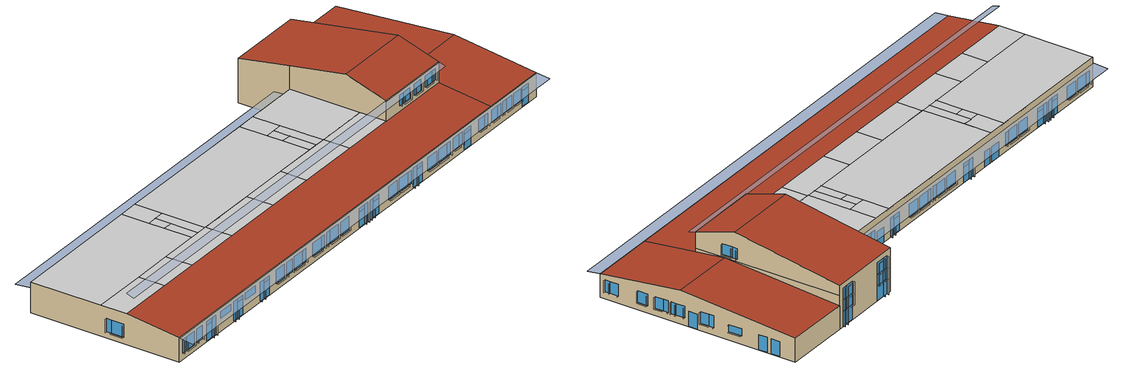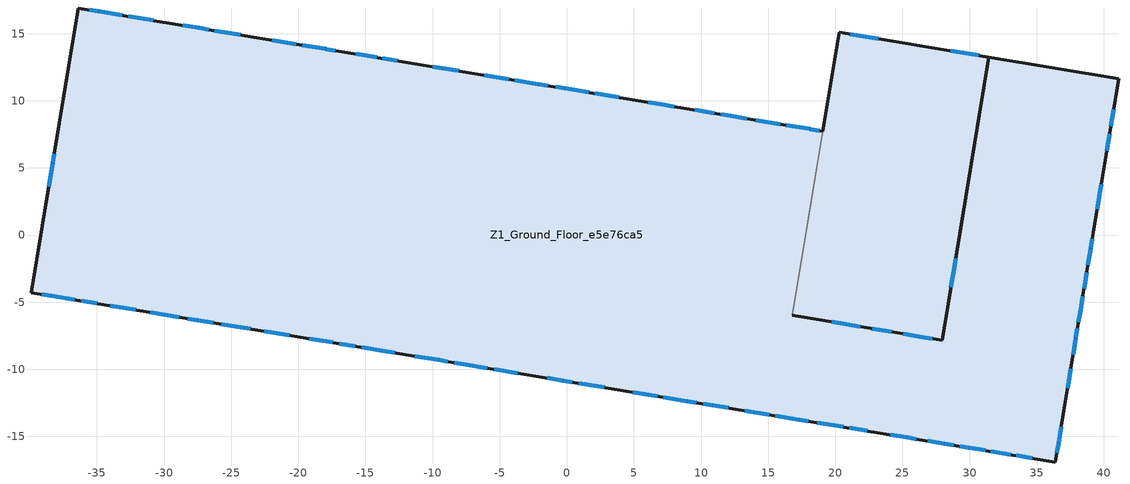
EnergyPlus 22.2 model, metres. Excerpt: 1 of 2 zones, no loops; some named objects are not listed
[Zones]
Z1_Ground_Floor_e5e76ca5
 floor ground (Floor 0.179 U): 41.11,11.65 39.9,4.29 29.48,6.02 30.69,13.37 z0; 30.69,13.37 29.48,6.02 19.06,7.74 20.27,15.09 z0; 39.9,4.29 36.39,-16.91 -39.9,-4.29 -36.39,16.91 z0
 wall outside (Wall Roof 0.105 U): 41.11,11.65 31.44,13.24 z0:3.36; 31.44,13.24 20.27,15.09 z0:6.2; 19.06,7.74 -36.39,16.91 z0:4.25; 16.79,-5.99 27.96,-7.84 z4.25:7.08; -39.9,-4.29 36.39,-16.91 z0:3.34; 36.39,-16.91,3.34 36.39,-16.91,0 41.11,11.65,0 41.11,11.65,3.36 38.33,-5.19,4.77; 20.27,15.09,6.2 20.27,15.09,0 19.06,7.74,0 19.06,7.74,7.49; 28.66,-3.59,4.77 31.44,13.24,3.36 31.44,13.24,4.77; 27.96,-7.84,4.77 27.96,-7.84,4.25 28.66,-3.59,4.77; 27.96,-7.84,7.08 27.96,-7.84,4.77 31.44,13.24,4.77 31.44,13.24,6.2 28.91,-2.06,8.88; -36.39,16.91,4.25 -36.39,16.91,0 -39.9,-4.29,0 -39.9,-4.29,3.34 -38.66,3.18,4.25
 wall to Z2_First_Floor_ba8414e7 (Int Wall): 19.06,7.74,7.49 19.06,7.74,4.25 16.79,-5.99,4.25 16.79,-5.99,7.08 17.74,-0.22,8.88
 window (WindowConstruction_71ef6720): 37.92,-7.67 38.04,-6.96 / 38.11,-6.52 38.23,-5.8 / 39.02,-1.01 39.14,-0.29 / 36.51,-16.22 36.62,-15.5 / 29.26,-15.73 29.95,-15.84 / 19.91,-14.18 20.6,-14.3 / 28.14,-15.54 28.83,-15.66 / 25.35,-15.08 26.04,-15.2 z1.05:2.7; 30.67,13.37 29.98,13.49 / 21.81,14.84 21.11,14.95 z0.05:2.18; 21.81,14.84 21.11,14.95 / 30.67,13.37 29.98,13.49 z3.79:5.46; -34.9,16.66 -35.59,16.78 / -1.41,11.12 -2.1,11.24 / -17.23,13.74 -17.92,13.85 / 18.81,7.78 18.12,7.89 / -0.15,10.92 -0.84,11.03 / 17.3,-13.75 17.99,-13.86 / -9.56,-9.31 -8.87,-9.42 / -13.52,-8.65 -12.83,-8.77 / -39.11,-4.42 -38.43,-4.54 / -8.38,-9.5 -7.69,-9.62 / 8.96,-12.37 9.64,-12.49 / -38.19,6.06 -38.3,5.37 z0.87:2.7; -9.26,12.42 -9.98,12.54 / 7.99,9.57 7.27,9.69 / -25.53,15.11 -26.25,15.23 / 12.19,8.87 11.48,8.99 / -26.68,15.3 -27.4,15.42 / 0.9,-11.04 1.6,-11.15 / -22.54,-7.16 -21.85,-7.28 / 10.15,-12.57 10.84,-12.68 / -32.81,-5.46 -32.11,-5.58 / -28.22,-6.22 -27.52,-6.34 / -0.29,-10.84 0.41,-10.96 z0.06:2.7; 26.53,-7.6 27.2,-7.71 / 19.72,-6.48 20.39,-6.59 z4.96:6.44; 28.85,-2.47 28.97,-1.73 z5.15:6.65
 window (WindowConstruction_6a77c5be): 39.5,1.9 39.81,3.79 z1.2:2.2; 37.3,-11.43 37.54,-9.98 / 38.82,-2.24 39.02,-1.03 / 38.23,-5.79 38.43,-4.57 / 36.63,-15.48 36.83,-14.27 / 37.72,-8.9 37.92,-7.69 / 29.97,-15.85 31.2,-16.05 / 31.57,-16.11 33.06,-16.36 / 18.66,-13.98 19.9,-14.18 / 24.09,-14.87 25.33,-15.08 / 26.88,-15.34 28.12,-15.54 z1.05:2.7; 38.53,-4 38.73,-2.76 / 40.23,6.29 40.43,7.53 / 40.53,8.11 40.73,9.35 z0.05:2.17; 21.81,14.84 21.11,14.95 / 30.67,13.37 29.98,13.49 / 23.19,14.61 21.82,14.84 / 29.96,13.49 28.6,13.72 z2.2:3.77; 23.19,14.61 21.82,14.84 / 29.96,13.49 28.6,13.72 z3.79:5.46; 29.96,13.49 28.6,13.72 / 23.19,14.61 21.82,14.84 z0.05:2.18; -27.41,15.42 -28.62,15.62 / 13.41,8.67 12.21,8.87 / 7.26,9.69 6.05,9.89 / -24.31,14.91 -25.52,15.11 / -8.05,12.22 -9.25,12.42 / 10.86,-12.69 12.03,-12.88 / -33.99,-5.27 -32.82,-5.46 / 33.46,-16.42 34.66,-16.62 / -27.51,-6.34 -26.34,-6.53 / 1.61,-11.16 2.78,-11.35 / -1.47,-10.65 -0.3,-10.84 / 21.02,-14.37 22.37,-14.59 / -21.83,-7.28 -20.66,-7.47 z2.22:2.7; -20.14,14.22 -21.96,14.52 / 15.9,8.26 14.09,8.56 / -30.82,15.99 -32.65,16.29 / -17.94,13.86 -19.7,14.15 / -33.13,16.37 -34.88,16.66 / -4.32,11.6 -6.14,11.9 / 3.88,10.25 2.07,10.55 / 1.62,10.62 -0.13,10.91 / -2.12,11.24 -3.87,11.53 / 18.1,7.9 16.35,8.19 / -5.42,-9.99 -3.67,-10.28 / 13.24,-13.08 15.1,-13.39 / -7.67,-9.62 -5.91,-9.91 / 4.9,-11.7 6.75,-12.01 / -38.41,-4.54 -36.65,-4.83 / -11.33,-9.02 -9.58,-9.31 / -16.94,-8.09 -15.76,-8.28 / -36.15,-4.91 -35,-5.1 / 7.18,-12.08 8.94,-12.37 / -15.29,-8.36 -13.54,-8.65 / -19.19,-7.72 -17.44,-8.01 / 15.52,-13.46 17.28,-13.75 / -38.3,5.35 -38.59,3.6 z0.87:2.7; 7.26,9.69 6.05,9.89 / -8.05,12.22 -9.25,12.42 / 10.98,9.07 9.54,9.31 / -24.31,14.91 -25.52,15.11 / 13.41,8.67 12.21,8.87 / -27.41,15.42 -28.62,15.62 / -14.17,13.23 -15.71,13.49 / -12.63,12.98 -13.74,13.16 / -1.47,-10.65 -0.3,-10.84 / 21.02,-14.37 22.37,-14.59 / -21.83,-7.28 -20.66,-7.47 / -27.51,-6.34 -26.34,-6.53 / 10.86,-12.69 12.03,-12.88 / 33.46,-16.42 34.66,-16.62 / -33.99,-5.27 -32.82,-5.46 / 1.61,-11.16 2.78,-11.35 z0.06:2.2; 25.06,-7.36 26.51,-7.6 / 22.76,-6.98 24.21,-7.22 / 20.41,-6.59 21.86,-6.83 z4.96:6.44; -25.74,-6.63 -23.59,-6.99 / -31.03,-5.76 -28.88,-6.11 z1.76:2.7; 28.61,-3.89 28.84,-2.49 z5.15:6.65
 ceiling to Z2_First_Floor_ba8414e7 (Int Ceiling): 7.3,3.35 6.67,-0.48 8.08,-0.71 8.72,3.12 z4.25; -17.92,7.59 -18.56,3.69 -17.14,3.46 -16.5,7.35 z4.25; -14.07,13.22 -15.72,3.22 6.67,-0.48 8.32,9.51 z4.25; -36.39,16.91 -38.04,6.92 -18.56,3.69 -16.91,13.69 z4.25; -38.04,6.92 -38.66,3.18 -30.56,1.84 -29.94,5.58 z4.25; 11.15,9.05 9.49,-0.95 17.41,-2.25 19.06,7.74 z4.25
 ceiling to Z2_First_Floor_ba8414e7 (Generic Air Boundary): -16.91,13.69 -17.55,9.84 -14.7,9.37 -14.07,13.22 z4.25; 8.32,9.51 7.68,5.62 10.5,5.15 11.15,9.05 z4.25; 7.68,5.62 7.3,3.35 8.72,3.12 9.09,5.39 z4.25; 0.44,0.55 -0.18,-3.19 8.98,-4.7 9.6,-0.97 z4.25; -17.55,9.84 -17.92,7.59 -16.5,7.35 -16.12,9.61 z4.25; -29.94,5.58 -30.56,1.84 -24.7,0.87 -24.08,4.61 z4.25; -15.55,3.19 -16.17,-0.54 -7.4,-1.99 -6.79,1.74 z4.25
 ceiling adiabatic (Int Ceiling): -24.08,4.61 -24.7,0.87 -16.17,-0.54 -15.55,3.19 -6.79,1.74 -7.4,-1.99 -0.18,-3.19 0.44,0.55 9.49,-0.95 z4.25; -16.12,9.61 -17.14,3.46 -15.72,3.22 -14.7,9.37 z4.25; 9.09,5.39 8.08,-0.71 9.49,-0.95 10.5,5.15 z4.25; 9.49,-0.95 9.6,-0.97 8.98,-4.7 16.79,-5.99 17.41,-2.25 z4.25
 roof outside (Wall Roof 0.105 U): -38.66,3.18,4.25 -39.9,-4.29,3.34 26.72,-15.31,3.34 27.96,-7.84,4.25; 17.74,-0.22,8.88 16.79,-5.99,7.08 27.96,-7.84,7.08 28.91,-2.06,8.88; 28.66,-3.59,4.77 26.72,-15.31,3.34 36.39,-16.91,3.34 38.33,-5.19,4.77; 38.33,-5.19,4.77 41.11,11.65,3.36 31.44,13.24,3.36 28.66,-3.59,4.77; 28.91,-2.06,8.88 31.44,13.24,6.2 20.27,15.09,6.2 17.74,-0.22,8.88
shading: -26.68,15.3 -26.63,15.6 / -27.35,15.72 -27.4,15.42 / 1.55,-11.45 1.6,-11.15 / 0.36,-11.25 0.41,-10.96 / -25.53,15.11 -25.48,15.41 / 10.79,-12.98 10.84,-12.68 / -9.93,12.84 -9.98,12.54 / -26.2,15.53 -26.25,15.23 / 10.15,-12.57 10.1,-12.86 / -28.22,-6.22 -28.27,-6.52 / 7.32,9.98 7.27,9.69 / 7.99,9.57 8.04,9.87 / -22.54,-7.16 -22.59,-7.46 / -21.89,-7.57 -21.85,-7.28 / 11.53,9.29 11.48,8.99 / 12.19,8.87 12.24,9.17 / -32.81,-5.46 -32.86,-5.76 / -32.16,-5.88 -32.11,-5.58 / -27.57,-6.63 -27.52,-6.34 / -0.29,-10.84 -0.33,-11.14 / 0.9,-11.04 0.85,-11.34 / -9.26,12.42 -9.22,12.72 z0.06:2.7; 21.16,15.25 21.11,14.95 / 30.03,13.78 29.98,13.49 / 21.81,14.84 21.85,15.13 / 30.67,13.37 30.72,13.67 z0.05:2.18; -5.96,-10.21 -5.91,-9.91 / 17.3,-13.75 17.25,-14.05 / 2.12,10.84 2.07,10.55 / -0.15,10.92 -0.11,11.21 / -3.72,-10.58 -3.67,-10.28 / 1.62,10.62 1.67,10.92 / -6.09,12.2 -6.14,11.9 / 3.88,10.25 3.93,10.54 / -33.13,16.37 -33.08,16.66 / 6.7,-12.3 6.75,-12.01 / -38.19,6.06 -38.48,6.11 / 7.18,-12.08 7.13,-12.37 / 9.6,-12.78 9.64,-12.49 / 4.9,-11.7 4.85,-12 / -34.83,16.95 -34.88,16.66 / 8.89,-12.66 8.94,-12.37 / -4.32,11.6 -4.27,11.9 / -20.14,14.22 -20.1,14.52 / -30.82,15.99 -30.77,16.28 / -21.91,14.82 -21.96,14.52 / 15.05,-13.68 15.1,-13.39 / 15.52,-13.46 15.47,-13.75 / -2.05,11.53 -2.1,11.24 / 8.96,-12.37 8.91,-12.67 / 17.94,-14.16 17.99,-13.86 / 17.23,-14.04 17.28,-13.75 / -19.65,14.44 -19.7,14.15 / -17.23,13.74 -17.18,14.04 / -1.41,11.12 -1.36,11.42 / -38.3,5.35 -38.6,5.4 / -34.9,16.66 -34.85,16.96 / -35.54,17.07 -35.59,16.78 / -5.42,-9.99 -5.47,-10.29 / -12.88,-9.06 -12.83,-8.77 / -35.05,-5.4 -35,-5.1 / -16.94,-8.09 -16.99,-8.39 / -17.48,-8.3 -17.44,-8.01 / -7.67,-9.62 -7.72,-9.92 / -9.63,-9.6 -9.58,-9.31 / -8.38,-9.5 -8.43,-9.8 / -8.92,-9.72 -8.87,-9.42 / 15.9,8.26 15.95,8.56 / 14.14,8.86 14.09,8.56 / -38.41,-4.54 -38.46,-4.83 / -36.7,-5.12 -36.65,-4.83 / 18.1,7.9 18.15,8.19 / -9.56,-9.31 -9.61,-9.61 / -11.33,-9.02 -11.38,-9.31 / -13.52,-8.65 -13.56,-8.95 / -15.81,-8.58 -15.76,-8.28 / 16.4,8.48 16.35,8.19 / -7.74,-9.91 -7.69,-9.62 / -15.29,-8.36 -15.34,-8.66 / -13.58,-8.95 -13.54,-8.65 / -19.19,-7.72 -19.24,-8.01 / 18.81,7.78 18.86,8.07 / -39.11,-4.42 -39.16,-4.72 / 18.17,8.19 18.12,7.89 / -38.47,-4.83 -38.43,-4.54 / -36.15,-4.91 -36.2,-5.21 / -17.94,13.86 -17.89,14.15 / -38.89,3.65 -38.59,3.6 / -0.79,11.33 -0.84,11.03 / -0.09,11.21 -0.13,10.91 / -38.6,5.42 -38.3,5.37 / -32.6,16.59 -32.65,16.29 / 13.24,-13.08 13.19,-13.38 / -2.12,11.24 -2.07,11.54 / -3.82,11.83 -3.87,11.53 / -17.87,14.15 -17.92,13.85 z0.87:2.7; 21.16,15.25 21.11,14.95 / 21.87,15.13 21.82,14.84 / 29.96,13.49 30.01,13.79 / 21.81,14.84 21.85,15.13 / 30.03,13.78 29.98,13.49 / 30.67,13.37 30.72,13.67 / 23.19,14.61 23.24,14.91 / 28.65,14.01 28.6,13.72 z3.79:5.46; 37.83,-10.03 37.54,-9.98 / 39.02,-1.01 39.32,-1.05 / 38.33,-7.01 38.04,-6.96 / 38.11,-6.52 38.41,-6.57 / 36.63,-15.48 36.92,-15.53 / 38.82,-2.24 39.11,-2.29 / 39.44,-0.34 39.14,-0.29 / 37.72,-8.9 38.01,-8.95 / 39.31,-1.07 39.02,-1.03 / 36.92,-15.55 36.62,-15.5 / 38.23,-5.79 38.53,-5.83 / 38.52,-5.85 38.23,-5.8 / 36.51,-16.22 36.8,-16.26 / 37.3,-11.43 37.59,-11.48 / 37.12,-14.32 36.83,-14.27 / 38.21,-7.74 37.92,-7.69 / 38.73,-4.62 38.43,-4.57 / 37.92,-7.67 38.22,-7.72 / 19.85,-14.48 19.9,-14.18 / 25.99,-15.49 26.04,-15.2 / 25.35,-15.08 25.3,-15.38 / 31.57,-16.11 31.52,-16.41 / 29.97,-15.85 29.92,-16.14 / 20.55,-14.59 20.6,-14.3 / 26.88,-15.34 26.84,-15.63 / 25.28,-15.37 25.33,-15.08 / 29.9,-16.14 29.95,-15.84 / 28.78,-15.95 28.83,-15.66 / 28.07,-15.84 28.12,-15.54 / 19.91,-14.18 19.87,-14.48 / 28.14,-15.54 28.09,-15.84 / 29.26,-15.73 29.21,-16.02 / 31.15,-16.35 31.2,-16.05 / 18.66,-13.98 18.61,-14.27 / 33.01,-16.65 33.06,-16.36 / 24.09,-14.87 24.04,-15.17 z1.05:2.7; 30.03,13.78 29.98,13.49 / 30.67,13.37 30.72,13.67 / 21.87,15.13 21.82,14.84 / 29.96,13.49 30.01,13.79 / 21.81,14.84 21.85,15.13 / 23.19,14.61 23.24,14.91 / 21.16,15.25 21.11,14.95 / 28.65,14.01 28.6,13.72 z2.2:3.77; 28.85,-2.47 29.14,-2.51 / 29.26,-1.78 28.97,-1.73 / 29.14,-2.54 28.84,-2.49 / 28.61,-3.89 28.91,-3.94 z5.15:6.65; 24.16,-7.51 24.21,-7.22 / 20.41,-6.59 20.36,-6.89 / 26.46,-7.9 26.51,-7.6 / 26.53,-7.6 26.48,-7.9 / 19.72,-6.48 19.67,-6.77 / 20.35,-6.88 20.39,-6.59 / 27.16,-8.01 27.2,-7.71 / 25.06,-7.36 25.02,-7.66 / 22.76,-6.98 22.71,-7.28 / 21.81,-7.13 21.86,-6.83 z4.96:6.44; -39.9,-4.29,3.34 -40.21,-6.2,3.1 36.08,-18.82,3.1 36.39,-16.91,3.34; 19.06,7.74,3.46 19.41,9.89,3.27 -36.04,19.06,3.27 -36.39,16.91,3.46; -38.66,3.18,7.08 -38.83,2.19,6.78 27.79,-8.83,6.78 27.96,-7.84,7.08; -28.88,-6.11 -28.93,-6.41 -31.08,-6.05 -31.03,-5.76 z1.76; -31.03,-5.76 -31.08,-6.05 -28.93,-6.41 -28.88,-6.11 z2.7; -23.59,-6.99 -23.64,-7.28 -25.78,-6.93 -25.74,-6.63 z1.76; -25.74,-6.63 -25.78,-6.93 -23.64,-7.28 -23.59,-6.99 z2.7; 39.81,3.79 39.5,1.9 39.8,1.85 40.11,3.74 z2.2; 40.11,3.74 39.8,1.85 39.5,1.9 39.81,3.79 z1.2; 4.9,-11.7 4.85,-12 6.7,-12.3 6.75,-12.01 z2.7; 6.75,-12.01 6.7,-12.3 4.85,-12 4.9,-11.7 z0.87; 13.24,-13.08 13.19,-13.38 15.05,-13.68 15.1,-13.39 z2.7; 15.1,-13.39 15.05,-13.68 13.19,-13.38 13.24,-13.08 z0.87; -32.6,16.59 -32.65,16.29 -30.82,15.99 -30.77,16.28 z2.7; -30.77,16.28 -30.82,15.99 -32.65,16.29 -32.6,16.59 z0.87; 3.93,10.54 3.88,10.25 2.07,10.55 2.12,10.84 z0.87; 2.12,10.84 2.07,10.55 3.88,10.25 3.93,10.54 z2.7; -21.91,14.82 -21.96,14.52 -20.14,14.22 -20.1,14.52 z2.7; -20.1,14.52 -20.14,14.22 -21.96,14.52 -21.91,14.82 z0.87; -6.09,12.2 -6.14,11.9 -4.32,11.6 -4.27,11.9 z2.7; -4.27,11.9 -4.32,11.6 -6.14,11.9 -6.09,12.2 z0.87; 14.14,8.86 14.09,8.56 15.9,8.26 15.95,8.56 z2.7; 15.95,8.56 15.9,8.26 14.09,8.56 14.14,8.86 z0.87; -0.09,11.21 -0.13,10.91 1.62,10.62 1.67,10.92 z2.7; 1.67,10.92 1.62,10.62 -0.13,10.91 -0.09,11.21 z0.87; 15.52,-13.46 15.47,-13.75 17.23,-14.04 17.28,-13.75 z2.7; 17.28,-13.75 17.23,-14.04 15.47,-13.75 15.52,-13.46 z0.87; 7.18,-12.08 7.13,-12.37 8.89,-12.66 8.94,-12.37 z2.7; 8.94,-12.37 8.89,-12.66 7.13,-12.37 7.18,-12.08 z0.87; -3.67,-10.28 -3.72,-10.58 -5.47,-10.29 -5.42,-9.99 z0.87; -5.42,-9.99 -5.47,-10.29 -3.72,-10.58 -3.67,-10.28 z2.7; -34.83,16.95 -34.88,16.66 -33.13,16.37 -33.08,16.66 z2.7; -33.08,16.66 -33.13,16.37 -34.88,16.66 -34.83,16.95 z0.87; -5.91,-9.91 -5.96,-10.21 -7.72,-9.92 -7.67,-9.62 z0.87; -7.67,-9.62 -7.72,-9.92 -5.96,-10.21 -5.91,-9.91 z2.7; -36.65,-4.83 -36.7,-5.12 -38.46,-4.83 -38.41,-4.54 z0.87; -38.41,-4.54 -38.46,-4.83 -36.7,-5.12 -36.65,-4.83 z2.7; -15.29,-8.36 -15.34,-8.66 -13.58,-8.95 -13.54,-8.65 z2.7; -13.54,-8.65 -13.58,-8.95 -15.34,-8.66 -15.29,-8.36 z0.87; -19.19,-7.72 -19.24,-8.01 -17.48,-8.3 -17.44,-8.01 z2.7; -17.44,-8.01 -17.48,-8.3 -19.24,-8.01 -19.19,-7.72 z0.87; 18.15,8.19 18.1,7.9 16.35,8.19 16.4,8.48 z0.87; 16.4,8.48 16.35,8.19 18.1,7.9 18.15,8.19 z2.7; -11.33,-9.02 -11.38,-9.31 -9.63,-9.6 -9.58,-9.31 z2.7; -9.58,-9.31 -9.63,-9.6 -11.38,-9.31 -11.33,-9.02 z0.87; -38.3,5.35 -38.59,3.6 -38.89,3.65 -38.6,5.4 z0.87; -38.6,5.4 -38.89,3.65 -38.59,3.6 -38.3,5.35 z2.7; -17.89,14.15 -17.94,13.86 -19.7,14.15 -19.65,14.44 z0.87; -19.65,14.44 -19.7,14.15 -17.94,13.86 -17.89,14.15 z2.7; -2.07,11.54 -2.12,11.24 -3.87,11.53 -3.82,11.83 z0.87; -3.82,11.83 -3.87,11.53 -2.12,11.24 -2.07,11.54 z2.7; 33.06,-16.36 33.01,-16.65 31.52,-16.41 31.57,-16.11 z1.05; 31.57,-16.11 31.52,-16.41 33.01,-16.65 33.06,-16.36 z2.7; 37.54,-9.98 37.3,-11.43 37.59,-11.48 37.83,-10.03 z2.7; 37.83,-10.03 37.59,-11.48 37.3,-11.43 37.54,-9.98 z1.05; 25.06,-7.36 25.02,-7.66 26.46,-7.9 26.51,-7.6 z6.44; 26.51,-7.6 26.46,-7.9 25.02,-7.66 25.06,-7.36 z4.96; 21.86,-6.83 21.81,-7.13 20.36,-6.89 20.41,-6.59 z4.96; 20.41,-6.59 20.36,-6.89 21.81,-7.13 21.86,-6.83 z6.44; 22.76,-6.98 22.71,-7.28 24.16,-7.51 24.21,-7.22 z6.44; 24.21,-7.22 24.16,-7.51 22.71,-7.28 22.76,-6.98 z4.96; 28.84,-2.49 28.61,-3.89 28.91,-3.94 29.14,-2.54 z6.65; 29.14,-2.54 28.91,-3.94 28.61,-3.89 28.84,-2.49 z5.15; 30.01,13.79 29.96,13.49 28.6,13.72 28.65,14.01 z2.2; 28.65,14.01 28.6,13.72 29.96,13.49 30.01,13.79 z3.77; 30.01,13.79 29.96,13.49 28.6,13.72 28.65,14.01 z3.79; 28.65,14.01 28.6,13.72 29.96,13.49 30.01,13.79 z5.46; 21.87,15.13 21.82,14.84 23.19,14.61 23.24,14.91 z3.77; 21.87,15.13 21.82,14.84 23.19,14.61 23.24,14.91 z5.46; 23.24,14.91 23.19,14.61 21.82,14.84 21.87,15.13 z2.2; 23.24,14.91 23.19,14.61 21.82,14.84 21.87,15.13 z3.79; 22.37,-14.59 22.32,-14.89 20.97,-14.66 21.02,-14.37 z2.22; 21.02,-14.37 20.97,-14.66 22.32,-14.89 22.37,-14.59 z2.7; 26.88,-15.34 26.84,-15.63 28.07,-15.84 28.12,-15.54 z2.7; 28.12,-15.54 28.07,-15.84 26.84,-15.63 26.88,-15.34 z1.05; 24.09,-14.87 24.04,-15.17 25.28,-15.37 25.33,-15.08 z2.7; 25.33,-15.08 25.28,-15.37 24.04,-15.17 24.09,-14.87 z1.05; 31.2,-16.05 31.15,-16.35 29.92,-16.14 29.97,-15.85 z1.05; 29.97,-15.85 29.92,-16.14 31.15,-16.35 31.2,-16.05 z2.7; 18.66,-13.98 18.61,-14.27 19.85,-14.48 19.9,-14.18 z2.7; 19.9,-14.18 19.85,-14.48 18.61,-14.27 18.66,-13.98 z1.05; 39.02,-1.03 38.82,-2.24 39.11,-2.29 39.31,-1.07 z2.7; 39.31,-1.07 39.11,-2.29 38.82,-2.24 39.02,-1.03 z1.05; 38.21,-7.74 38.01,-8.95 37.72,-8.9 37.92,-7.69 z1.05
[Building]
Building 1: North Axis {deg}=0; Terrain=Suburbs; Solar Distribution=FullExteriorWithReflections
[Site:Location]
Site 1: Latitude {deg}=0; Longitude {deg}=0; Time Zone {hr}=0; Elevation {m}=0
[Site:WaterMainsTemperature]
Calculation Method=CorrelationFromWeatherFile
[SizingPeriod:DesignDay] Day of Month=21; Dry-Bulb Temperature Range Modifier Type=DefaultMultipliers; Humidity Condition Type=Wetbulb; Rain Indicator=No; Snow Indicator=No; Daylight Saving Time Indicator=No; Solar Model Indicator=ASHRAEClearSky; Begin Environment Reset Mode=FullResetAtBeginEnvironment
Name | Month | Day Type | Maximum Dry-Bulb Temperature {C} | Daily Dry-Bulb Temperature Range {deltaC} | Wetbulb or DewPoint at Maximum Dry-Bulb {C} | Barometric Pressure {Pa} | Wind Speed {m/s} | Wind Direction {deg} | Sky Clearness
Lake.Vyrnwy Cooling Design Day 0.4% Condns DB=>MWB | 7 | SummerDesignDay | 22.1 | 7 | 16.4 | 97120 | 3.9 | 115 | 1
Lake.Vyrnwy Heating Design Day 99.6% Condns DB | 1 | WinterDesignDay | -3.8 | 0 | -3.8 | 97120.3 | 3.7 | 70 | 0
[Material] Thermal Absorptance=0.9
Name | Roughness | Thickness {m} | Conductivity {W/m-K} | Density {kg/m3} | Specific Heat {J/kg-K} | Solar Absorptance | Visible Absorptance
100mm Normalweight concrete floor | MediumRough | 0.1016 | 2.3089 | 2322.01 | 832.02 | 0.7 | 0.7
Concrete Floor Slab | MediumRough | 0.3 | 2.3089 | 2322.01 | 832.02 | 0.7 | 0.7
Generic Gypsum Board | MediumSmooth | 0.0127 | 0.16 | 800 | 1090 | 0.5 | 0.5
Std Wood 6 in. | MediumSmooth | 0.15 | 0.11992 | 540.001 | 1209.22 | 0.7 | 0.7
Wood Frame NonRes Wall Insulation-0.73 | MediumRough | 0.0202782 | 0.0489672 | 265.001 | 836.26 | 0.7 | 0.7
Wood Siding | MediumSmooth | 0.01 | 0.109926 | 544.621 | 1209.22 | 0.78 | 0.78
[Material:NoMass] Thermal Absorptance=0.9; Solar Absorptance=0.7
Name | Roughness | Thermal Resistance {m2-K/W} | Visible Absorptance
Typical Carpet Pad | VeryRough | 0.21648 | 0.8
Typical Insulation-R29 | MediumSmooth | 5.1072 | 0.7
Typical Insulation-R50 | MediumSmooth | 6 | 0.7
[WindowMaterial:SimpleGlazingSystem] U-Factor {W/m2-K}=0.6
Name | Solar Heat Gain Coefficient | Visible Transmittance
PH_Louvre | 0.1
PH_Window | 0.49 | 0.95
[Construction]
Floor 0.179 U: Typical Insulation-R29, Concrete Floor Slab, Typical Carpet Pad
Int Ceiling: Typical Carpet Pad, Std Wood 6 in., Std Wood 6 in., Generic Gypsum Board
Int Wall: Generic Gypsum Board, Std Wood 6 in., Generic Gypsum Board
OpaqueConstruction_c0263bf3: 100mm Normalweight concrete floor
Wall Roof 0.105 U: Wood Siding, Wood Frame NonRes Wall Insulation-0.73, Typical Insulation-R50, Generic Gypsum Board
WindowConstruction_6a77c5be: PH_Window
WindowConstruction_71ef6720: PH_Louvre
[Construction:AirBoundary]
Generic Air Boundary: None, 0
[Zone]
Z1_Ground_Floor_e5e76ca5: Multiplier=1; Ceiling Height {m}=8.87558; Volume {m3}=8271.71; Part of Total Floor Area=Yes
[Space]
Z1_Ground_Floor_e5e76ca5_Space: Zone=Z1_Ground_Floor_e5e76ca5; Space Type=ProgramType_e5ac29a0_8ec855c7
[SpaceList]
ProgramType_e5ac29a0_8ec855c7: Z2_First_Floor_ba8414e7_Space, Z1_Ground_Floor_e5e76ca5_Space
[Lights]
Lighting_fc733972: Zone or ZoneList or Space or SpaceList=ProgramType_e5ac29a0_8ec855c7; Schedule=SeasonalSchedule_7de19e4d; Design Level Calculation Method=Watts/Area; Watts per Zone Floor Area {W/m2}=4.01499; Return Air Fraction=0; Fraction Radiant=0.32; Fraction Visible=0.25; Fraction Replaceable=1
[People]
People_8a6c910f: Zone or ZoneList or Space or SpaceList=ProgramType_e5ac29a0_8ec855c7; Number of People Schedule=SeasonalSchedule_7de19e4d; Number of People Calculation Method=People/Area; People per Floor Area {person/m2}=0.04; Fraction Radiant=0.3; Activity Level Schedule=Seated Adult Activity
[ElectricEquipment]
Equipment_40ac70af: Zone or ZoneList or Space or SpaceList=ProgramType_e5ac29a0_8ec855c7; Schedule=SeasonalSchedule_7de19e4d; Design Level Calculation Method=Watts/Area; Watts per Zone Floor Area {W/m2}=4; Fraction Latent=0; Fraction Radiant=0; Fraction Lost=0
[ZoneInfiltration:DesignFlowRate]
Infiltration_cf99697a: Zone or ZoneList or Space or SpaceList=ProgramType_e5ac29a0_8ec855c7; Schedule=Always On; Design Flow Rate Calculation Method=Flow/ExteriorArea; Flow Rate per Exterior Surface Area {m3/s-m2}=0.00028; Constant Term Coefficient=1; Temperature Term Coefficient=0; Velocity Term Coefficient=0
[ShadingProperty:Reflectance] Diffuse Solar Reflectance of Unglazed Part of Shading Surface=0.35; Diffuse Visible Reflectance of Unglazed Part of Shading Surface=0.35; Fraction of Shading Surface That Is Glazed=0
Name | Shading Surface
 | Aperture_0fc1efd5_OutBorder0
 | Aperture_0fc1efd5_OutBorder1
 | Aperture_0fc1efd5_OutBorder2
 | Aperture_0fc1efd5_OutBorder3
 | Aperture_2de764c5_OutBorder0
 | Aperture_2de764c5_OutBorder1
 | Aperture_2de764c5_OutBorder2
 | Aperture_2de764c5_OutBorder3
 | Aperture_a26e75cb_OutBorder0
 | Aperture_a26e75cb_OutBorder1
 | Aperture_a26e75cb_OutBorder2
 | Aperture_a26e75cb_OutBorder3
 | Aperture_eaca6549_OutBorder0
 | Aperture_eaca6549_OutBorder1
 | Aperture_eaca6549_OutBorder2
 | Aperture_eaca6549_OutBorder3
 | Aperture_ef152a57_OutBorder0
 | Aperture_ef152a57_OutBorder1
 | Aperture_ef152a57_OutBorder2
 | Aperture_ef152a57_OutBorder3
 | Aperture_03addfc9_OutBorder0
 | Aperture_03addfc9_OutBorder1
 | Aperture_03addfc9_OutBorder2
 | Aperture_03addfc9_OutBorder3
 | Aperture_08fe8d34_OutBorder0
 | Aperture_08fe8d34_OutBorder1
 | Aperture_08fe8d34_OutBorder2
 | Aperture_08fe8d34_OutBorder3
 | Aperture_24e08afd_OutBorder0
 | Aperture_24e08afd_OutBorder1
 | Aperture_24e08afd_OutBorder2
 | Aperture_24e08afd_OutBorder3
 | Aperture_279aa401_OutBorder0
 | Aperture_279aa401_OutBorder1
 | Aperture_279aa401_OutBorder2
 | Aperture_279aa401_OutBorder3
 | Aperture_43b9632c_OutBorder0
 | Aperture_43b9632c_OutBorder1
 | Aperture_43b9632c_OutBorder2
 | Aperture_43b9632c_OutBorder3
 | Aperture_97767a63_OutBorder0
 | Aperture_97767a63_OutBorder1
 | Aperture_97767a63_OutBorder2
 | Aperture_97767a63_OutBorder3
 | Aperture_c958f529_OutBorder0
 | Aperture_c958f529_OutBorder1
 | Aperture_c958f529_OutBorder2
 | Aperture_c958f529_OutBorder3
 | Aperture_f5a770c5_OutBorder0
 | Aperture_f5a770c5_OutBorder1
 | Aperture_f5a770c5_OutBorder2
 | Aperture_f5a770c5_OutBorder3
 | Aperture_fd679465_OutBorder0
 | Aperture_fd679465_OutBorder1
 | Aperture_fd679465_OutBorder2
 | Aperture_fd679465_OutBorder3
 | Aperture_fd776689_OutBorder0
 | Aperture_fd776689_OutBorder1
 | Aperture_fd776689_OutBorder2
 | Aperture_fd776689_OutBorder3
 | Aperture_0618d484_OutBorder0
 | Aperture_0618d484_OutBorder1
 | Aperture_0618d484_OutBorder2
 | Aperture_0618d484_OutBorder3
 | Aperture_0ae3e580_OutBorder0
 | Aperture_0ae3e580_OutBorder1
 | Aperture_0ae3e580_OutBorder2
 | Aperture_0ae3e580_OutBorder3
 | Aperture_1b44f4a0_OutBorder0
 | Aperture_1b44f4a0_OutBorder1
 | Aperture_1b44f4a0_OutBorder2
 | Aperture_1b44f4a0_OutBorder3
 | Aperture_23efb862_OutBorder0
 | Aperture_23efb862_OutBorder1
 | Aperture_23efb862_OutBorder2
 | Aperture_23efb862_OutBorder3
 | Aperture_2c988058_OutBorder0
 | Aperture_2c988058_OutBorder1
 | Aperture_2c988058_OutBorder2
 | Aperture_2c988058_OutBorder3
 | Aperture_350ef13f_OutBorder0
 | Aperture_350ef13f_OutBorder1
 | Aperture_350ef13f_OutBorder2
 | Aperture_350ef13f_OutBorder3
 | Aperture_37eb1462_OutBorder0
 | Aperture_37eb1462_OutBorder1
 | Aperture_37eb1462_OutBorder2
 | Aperture_37eb1462_OutBorder3
 | Aperture_39ad89d0_OutBorder0
 | Aperture_39ad89d0_OutBorder1
 | Aperture_39ad89d0_OutBorder2
 | Aperture_39ad89d0_OutBorder3
 | Aperture_406244d0_OutBorder0
 | Aperture_406244d0_OutBorder1
 | Aperture_406244d0_OutBorder2
 | Aperture_406244d0_OutBorder3
 | Aperture_4135a5f2_OutBorder0
 | Aperture_4135a5f2_OutBorder1
 | Aperture_4135a5f2_OutBorder2
 | Aperture_4135a5f2_OutBorder3
 | Aperture_4465218b_OutBorder0
 | Aperture_4465218b_OutBorder1
 | Aperture_4465218b_OutBorder2
 | Aperture_4465218b_OutBorder3
 | Aperture_456fdd0d_OutBorder0
 | Aperture_456fdd0d_OutBorder1
 | Aperture_456fdd0d_OutBorder2
 | Aperture_456fdd0d_OutBorder3
 | Aperture_5388a776_OutBorder0
 | Aperture_5388a776_OutBorder1
 | Aperture_5388a776_OutBorder2
 | Aperture_5388a776_OutBorder3
 | Aperture_600591af_OutBorder0
 | Aperture_600591af_OutBorder1
 | Aperture_600591af_OutBorder2
 | Aperture_600591af_OutBorder3
 | Aperture_6358e82d_OutBorder0
 | Aperture_6358e82d_OutBorder1
 | Aperture_6358e82d_OutBorder2
 | Aperture_6358e82d_OutBorder3
 | Aperture_700ac08a_OutBorder0
 | Aperture_700ac08a_OutBorder1
 | Aperture_700ac08a_OutBorder2
 | Aperture_700ac08a_OutBorder3
 | Aperture_770a6c4b_OutBorder0
 | Aperture_770a6c4b_OutBorder1
 | Aperture_770a6c4b_OutBorder2
 | Aperture_770a6c4b_OutBorder3
 | Aperture_7877c1bb_OutBorder0
 | Aperture_7877c1bb_OutBorder1
 | Aperture_7877c1bb_OutBorder2
 | Aperture_7877c1bb_OutBorder3
 | Aperture_865f7322_OutBorder0
 | Aperture_865f7322_OutBorder1
 | Aperture_865f7322_OutBorder2
 | Aperture_865f7322_OutBorder3
 | Aperture_894c362f_OutBorder0
 | Aperture_894c362f_OutBorder1
 | Aperture_894c362f_OutBorder2
 | Aperture_894c362f_OutBorder3
 | Aperture_8a6f1287_OutBorder0
 | Aperture_8a6f1287_OutBorder1
 | Aperture_8a6f1287_OutBorder2
 | Aperture_8a6f1287_OutBorder3
 | Aperture_8b9d4556_OutBorder0
 | Aperture_8b9d4556_OutBorder1
 | Aperture_8b9d4556_OutBorder2
 | Aperture_8b9d4556_OutBorder3
 | Aperture_8ef8db1f_OutBorder0
 | Aperture_8ef8db1f_OutBorder1
 | Aperture_8ef8db1f_OutBorder2
 | Aperture_8ef8db1f_OutBorder3
 | Aperture_934d8d58_OutBorder0
 | Aperture_934d8d58_OutBorder1
 | Aperture_934d8d58_OutBorder2
 | Aperture_934d8d58_OutBorder3
 | Aperture_938d70ee_OutBorder0
 | Aperture_938d70ee_OutBorder1
 | Aperture_938d70ee_OutBorder2
 | Aperture_938d70ee_OutBorder3
 | Aperture_954f8208_OutBorder0
 | Aperture_954f8208_OutBorder1
 | Aperture_954f8208_OutBorder2
 | Aperture_954f8208_OutBorder3
 | Aperture_997c5e56_OutBorder0
 | Aperture_997c5e56_OutBorder1
 | Aperture_997c5e56_OutBorder2
 | Aperture_997c5e56_OutBorder3
 | Aperture_9cde4f76_OutBorder0
 | Aperture_9cde4f76_OutBorder1
 | Aperture_9cde4f76_OutBorder2
 | Aperture_9cde4f76_OutBorder3
 | Aperture_a5e33fba_OutBorder0
 | Aperture_a5e33fba_OutBorder1
 | Aperture_a5e33fba_OutBorder2
 | Aperture_a5e33fba_OutBorder3
 | Aperture_bcf506b3_OutBorder0
 | Aperture_bcf506b3_OutBorder1
 | Aperture_bcf506b3_OutBorder2
 | Aperture_bcf506b3_OutBorder3
 | Aperture_bd599418_OutBorder0
 | Aperture_bd599418_OutBorder1
 | Aperture_bd599418_OutBorder2
 | Aperture_bd599418_OutBorder3
 | Aperture_bf946f2f_OutBorder0
 | Aperture_bf946f2f_OutBorder1
 | Aperture_bf946f2f_OutBorder2
 | Aperture_bf946f2f_OutBorder3
 | Aperture_c2a64228_OutBorder0
 | Aperture_c2a64228_OutBorder1
 | Aperture_c2a64228_OutBorder2
 | Aperture_c2a64228_OutBorder3
 | Aperture_c2c95495_OutBorder0
 | Aperture_c2c95495_OutBorder1
 | Aperture_c2c95495_OutBorder2
 | Aperture_c2c95495_OutBorder3
 | Aperture_d7004dcd_OutBorder0
 | Aperture_d7004dcd_OutBorder1
 | Aperture_d7004dcd_OutBorder2
 | Aperture_d7004dcd_OutBorder3
 | Aperture_db9f15c3_OutBorder0
 | Aperture_db9f15c3_OutBorder1
 | Aperture_db9f15c3_OutBorder2
 | Aperture_db9f15c3_OutBorder3
 | Aperture_e7995d34_OutBorder0
 | Aperture_e7995d34_OutBorder1
 | Aperture_e7995d34_OutBorder2
 | Aperture_e7995d34_OutBorder3
 | Aperture_e81ec813_OutBorder0
 | Aperture_e81ec813_OutBorder1
 | Aperture_e81ec813_OutBorder2
 | Aperture_e81ec813_OutBorder3
 | Aperture_eaad318f_OutBorder0
 | Aperture_eaad318f_OutBorder1
 | Aperture_eaad318f_OutBorder2
 | Aperture_eaad318f_OutBorder3
 | Aperture_ed545050_OutBorder0
 | Aperture_ed545050_OutBorder1
 | Aperture_ed545050_OutBorder2
 | Aperture_ed545050_OutBorder3
 | Aperture_efcbe974_OutBorder0
 | Aperture_efcbe974_OutBorder1
 | Aperture_efcbe974_OutBorder2
 | Aperture_efcbe974_OutBorder3
 | Aperture_f2b82193_OutBorder0
 | Aperture_f2b82193_OutBorder1
 | Aperture_f2b82193_OutBorder2
 | Aperture_f2b82193_OutBorder3
 | Aperture_f3d1d3cb_OutBorder0
 | Aperture_f3d1d3cb_OutBorder1
 | Aperture_f3d1d3cb_OutBorder2
 | Aperture_f3d1d3cb_OutBorder3
 | Aperture_24286ca8_OutBorder0
 | Aperture_24286ca8_OutBorder1
 | Aperture_24286ca8_OutBorder2
 | Aperture_24286ca8_OutBorder3
 | Aperture_d793580f_OutBorder0
 | Aperture_d793580f_OutBorder1
 | Aperture_d793580f_OutBorder2
 | Aperture_d793580f_OutBorder3
 | Aperture_167f1b03_OutBorder0
 | Aperture_167f1b03_OutBorder1
 | Aperture_167f1b03_OutBorder2
 | Aperture_167f1b03_OutBorder3
 | Aperture_248a33c0_OutBorder0
 | Aperture_248a33c0_OutBorder1
 | Aperture_248a33c0_OutBorder2
 | Aperture_248a33c0_OutBorder3
 | Aperture_35dfe112_OutBorder0
 | Aperture_35dfe112_OutBorder1
 | Aperture_35dfe112_OutBorder2
 | Aperture_35dfe112_OutBorder3
 | Aperture_42ebd4c1_OutBorder0
 | Aperture_42ebd4c1_OutBorder1
 | Aperture_42ebd4c1_OutBorder2
 | Aperture_42ebd4c1_OutBorder3
 | Aperture_6d0c12a3_OutBorder0
 | Aperture_6d0c12a3_OutBorder1
 | Aperture_6d0c12a3_OutBorder2
 | Aperture_6d0c12a3_OutBorder3
 | Aperture_9e974380_OutBorder0
 | Aperture_9e974380_OutBorder1
 | Aperture_9e974380_OutBorder2
 | Aperture_9e974380_OutBorder3
 | Aperture_d397496e_OutBorder0
 | Aperture_d397496e_OutBorder1
 | Aperture_d397496e_OutBorder2
 | Aperture_d397496e_OutBorder3
 | Aperture_da956ce9_OutBorder0
 | Aperture_da956ce9_OutBorder1
 | Aperture_da956ce9_OutBorder2
 | Aperture_da956ce9_OutBorder3
 | Aperture_de8e1ec5_OutBorder0
 | Aperture_de8e1ec5_OutBorder1
 | Aperture_de8e1ec5_OutBorder2
 | Aperture_de8e1ec5_OutBorder3
 | Aperture_e7315a63_OutBorder0
 | Aperture_e7315a63_OutBorder1
 | Aperture_e7315a63_OutBorder2
 | Aperture_e7315a63_OutBorder3
 | Aperture_1218da67_OutBorder0
 | Aperture_1218da67_OutBorder1
 | Aperture_1218da67_OutBorder2
 | Aperture_1218da67_OutBorder3
 | Aperture_137f4c67_OutBorder0
 | Aperture_137f4c67_OutBorder1
 | Aperture_137f4c67_OutBorder2
 | Aperture_137f4c67_OutBorder3
 | Aperture_157938cc_OutBorder0
 | Aperture_157938cc_OutBorder1
 | Aperture_157938cc_OutBorder2
 | Aperture_157938cc_OutBorder3
 | Aperture_1f78c3c3_OutBorder0
 | Aperture_1f78c3c3_OutBorder1
 | Aperture_1f78c3c3_OutBorder2
 | Aperture_1f78c3c3_OutBorder3
 | Aperture_207c3b6e_OutBorder0
 | Aperture_207c3b6e_OutBorder1
 | Aperture_207c3b6e_OutBorder2
 | Aperture_207c3b6e_OutBorder3
 | Aperture_2a510f79_OutBorder0
 | Aperture_2a510f79_OutBorder1
 | Aperture_2a510f79_OutBorder2
 | Aperture_2a510f79_OutBorder3
 | Aperture_2a80e291_OutBorder0
 | Aperture_2a80e291_OutBorder1
 | Aperture_2a80e291_OutBorder2
 | Aperture_2a80e291_OutBorder3
 | Aperture_3d6f4ba7_OutBorder0
 | Aperture_3d6f4ba7_OutBorder1
 | Aperture_3d6f4ba7_OutBorder2
 | Aperture_3d6f4ba7_OutBorder3
 | Aperture_5e06ed8f_OutBorder0
 | Aperture_5e06ed8f_OutBorder1
 | Aperture_5e06ed8f_OutBorder2
 | Aperture_5e06ed8f_OutBorder3
 | Aperture_60ef1f61_OutBorder0
 | Aperture_60ef1f61_OutBorder1
 | Aperture_60ef1f61_OutBorder2
 | Aperture_60ef1f61_OutBorder3
 | Aperture_65f93d53_OutBorder0
 | Aperture_65f93d53_OutBorder1
 | Aperture_65f93d53_OutBorder2
 | Aperture_65f93d53_OutBorder3
 | Aperture_7408c823_OutBorder0
 | Aperture_7408c823_OutBorder1
 | Aperture_7408c823_OutBorder2
 | Aperture_7408c823_OutBorder3
 | Aperture_86c6796d_OutBorder0
 | Aperture_86c6796d_OutBorder1
 | Aperture_86c6796d_OutBorder2
 | Aperture_86c6796d_OutBorder3
 | Aperture_86f3548c_OutBorder0
 | Aperture_86f3548c_OutBorder1
 | Aperture_86f3548c_OutBorder2
 | Aperture_86f3548c_OutBorder3
 | Aperture_98c4d25c_OutBorder0
 | Aperture_98c4d25c_OutBorder1
 | Aperture_98c4d25c_OutBorder2
 | Aperture_98c4d25c_OutBorder3
 | Aperture_991f5ccf_OutBorder0
 | Aperture_991f5ccf_OutBorder1
 | Aperture_991f5ccf_OutBorder2
 | Aperture_991f5ccf_OutBorder3
 | Aperture_ae7f37e8_OutBorder0
 | Aperture_ae7f37e8_OutBorder1
 | Aperture_ae7f37e8_OutBorder2
 | Aperture_ae7f37e8_OutBorder3
 | Aperture_bcf07248_OutBorder0
 | Aperture_bcf07248_OutBorder1
 | Aperture_bcf07248_OutBorder2
 | Aperture_bcf07248_OutBorder3
 | Aperture_c835784f_OutBorder0
 | Aperture_c835784f_OutBorder1
 | Aperture_c835784f_OutBorder2
 | Aperture_c835784f_OutBorder3
 | Aperture_cbcc1064_OutBorder0
 | Aperture_cbcc1064_OutBorder1
 | Aperture_cbcc1064_OutBorder2
 | Aperture_cbcc1064_OutBorder3
 | Aperture_d68312a4_OutBorder0
 | Aperture_d68312a4_OutBorder1
 | Aperture_d68312a4_OutBorder2
 | Aperture_d68312a4_OutBorder3
 | Aperture_dfffaab4_OutBorder0
 | Aperture_dfffaab4_OutBorder1
 | Aperture_dfffaab4_OutBorder2
 | Aperture_dfffaab4_OutBorder3
 | Aperture_e02c3a1a_OutBorder0
 | Aperture_e02c3a1a_OutBorder1
 | Aperture_e02c3a1a_OutBorder2
 | Aperture_e02c3a1a_OutBorder3
 | Aperture_efa4efbe_OutBorder0
 | Aperture_efa4efbe_OutBorder1
 | Aperture_efa4efbe_OutBorder2
 | Aperture_efa4efbe_OutBorder3
 | Aperture_f68a6f70_OutBorder0
 | Aperture_f68a6f70_OutBorder1
 | Aperture_f68a6f70_OutBorder2
 | Aperture_f68a6f70_OutBorder3
 | Aperture_470f30dc_OutBorder0
 | Aperture_470f30dc_OutBorder1
 | Aperture_470f30dc_OutBorder2
 | Aperture_470f30dc_OutBorder3
 | Aperture_7518f70b_OutBorder0
 | Aperture_7518f70b_OutBorder1
 | Aperture_7518f70b_OutBorder2
 | Aperture_7518f70b_OutBorder3
 | Aperture_09755902_OutBorder0
 | Aperture_09755902_OutBorder1
 | Aperture_09755902_OutBorder2
 | Aperture_09755902_OutBorder3
 | Aperture_0d7a8745_OutBorder0
 | Aperture_0d7a8745_OutBorder1
 | Aperture_0d7a8745_OutBorder2
 | Aperture_0d7a8745_OutBorder3
 | Aperture_0fa1f60f_OutBorder0
 | Aperture_0fa1f60f_OutBorder1
 | Aperture_0fa1f60f_OutBorder2
 | Aperture_0fa1f60f_OutBorder3
 | Aperture_10f6d0b1_OutBorder0
 | Aperture_10f6d0b1_OutBorder1
 | Aperture_10f6d0b1_OutBorder2
 | Aperture_10f6d0b1_OutBorder3
 | Aperture_122405d9_OutBorder0
 | Aperture_122405d9_OutBorder1
 | Aperture_122405d9_OutBorder2
 | Aperture_122405d9_OutBorder3
 | Aperture_326a0115_OutBorder0
 | Aperture_326a0115_OutBorder1
 | Aperture_326a0115_OutBorder2
 | Aperture_326a0115_OutBorder3
 | Aperture_36af0072_OutBorder0
 | Aperture_36af0072_OutBorder1
 | Aperture_36af0072_OutBorder2
 | Aperture_36af0072_OutBorder3
 | Aperture_4e4e7114_OutBorder0
 | Aperture_4e4e7114_OutBorder1
 | Aperture_4e4e7114_OutBorder2
 | Aperture_4e4e7114_OutBorder3
 | Aperture_56a76714_OutBorder0
 | Aperture_56a76714_OutBorder1
 | Aperture_56a76714_OutBorder2
 | Aperture_56a76714_OutBorder3
 | Aperture_62fd91d4_OutBorder0
 | Aperture_62fd91d4_OutBorder1
 | Aperture_62fd91d4_OutBorder2
 | Aperture_62fd91d4_OutBorder3
 | Aperture_644c781a_OutBorder0
 | Aperture_644c781a_OutBorder1
 | Aperture_644c781a_OutBorder2
 | Aperture_644c781a_OutBorder3
 | Aperture_6e4e5d2d_OutBorder0
 | Aperture_6e4e5d2d_OutBorder1
 | Aperture_6e4e5d2d_OutBorder2
 | Aperture_6e4e5d2d_OutBorder3
 | Aperture_717e48a8_OutBorder0
 | Aperture_717e48a8_OutBorder1
[InternalMass] Zone or ZoneList=Z1_Ground_Floor_e5e76ca5; Space or SpaceList=Z1_Ground_Floor_e5e76ca5_Space
Name | Construction | Surface Area {m2}
int_walls_mass_ground::Z1_Ground_Floor_e5e76ca5_Space | Int Wall | 1239
stairs_mass::Z1_Ground_Floor_e5e76ca5_Space | OpaqueConstruction_c0263bf3 | 30
[ZoneMixing] Schedule=Always On; Design Flow Rate Calculation Method=Flow/Zone
Name | Zone or Space | Design Flow Rate {m3/s} | Source Zone or Space
Zone Mixing 10 | Z1_Ground_Floor_e5e76ca5 | 3.51222 | Z2_First_Floor_ba8414e7
Zone Mixing 11 | Z1_Ground_Floor_e5e76ca5 | 1.1295 | Z2_First_Floor_ba8414e7
Zone Mixing 12 | Z1_Ground_Floor_e5e76ca5 | 1.12316 | Z2_First_Floor_ba8414e7
Zone Mixing 13 | Z1_Ground_Floor_e5e76ca5 | 0.329688 | Z2_First_Floor_ba8414e7
Zone Mixing 14 | Z1_Ground_Floor_e5e76ca5 | 0.329335 | Z2_First_Floor_ba8414e7
Zone Mixing 8 | Z1_Ground_Floor_e5e76ca5 | 2.25103 | Z2_First_Floor_ba8414e7
Zone Mixing 9 | Z1_Ground_Floor_e5e76ca5 | 3.36014 | Z2_First_Floor_ba8414e7
Zone Mixing 1 | Z2_First_Floor_ba8414e7 | 2.25103 | Z1_Ground_Floor_e5e76ca5
Zone Mixing 2 | Z2_First_Floor_ba8414e7 | 3.36014 | Z1_Ground_Floor_e5e76ca5
Zone Mixing 3 | Z2_First_Floor_ba8414e7 | 3.51222 | Z1_Ground_Floor_e5e76ca5
Zone Mixing 4 | Z2_First_Floor_ba8414e7 | 1.1295 | Z1_Ground_Floor_e5e76ca5
Zone Mixing 5 | Z2_First_Floor_ba8414e7 | 1.12316 | Z1_Ground_Floor_e5e76ca5
Zone Mixing 6 | Z2_First_Floor_ba8414e7 | 0.329688 | Z1_Ground_Floor_e5e76ca5
Zone Mixing 7 | Z2_First_Floor_ba8414e7 | 0.329335 | Z1_Ground_Floor_e5e76ca5
[ZoneControl:Thermostat]
Z1_Ground_Floor_e5e76ca5 Thermostat: Zone or ZoneList=Z1_Ground_Floor_e5e76ca5; Control Type Schedule=Z1_Ground_Floor_e5e76ca5 Thermostat Schedule; Control 1=ProgramType_e5ac29a0_8ec855c7_Setpoint 1; Temperature Difference Between Cutout And Setpoint {deltaC}=0
[ThermostatSetpoint:DualSetpoint]
ProgramType_e5ac29a0_8ec855c7_Setpoint 1: Heating Setpoint Temperature Schedule=ProgramType_e5ac29a0_8ec855c7_Setpoint_HtgSetp; Cooling Setpoint Temperature Schedule=ProgramType_e5ac29a0_8ec855c7_Setpoint_ClgSetp
[ZoneVentilation:WindandStackOpenArea] Zone or Space=Z1_Ground_Floor_e5e76ca5; Opening Area Fraction Schedule=Always On Discrete; Opening Effectiveness=0; Discharge Coefficient for Opening=0.45; Minimum Indoor Temperature {C}=22; Maximum Indoor Temperature {C}=100; Delta Temperature {deltaC}=0; Minimum Outdoor Temperature {C}=-100; Maximum Outdoor Temperature {C}=100; Maximum Wind Speed {m/s}=40
Name | Opening Area {m2} | Effective Angle {deg} | Height Difference {m}
Aperture_fd776689_Opening; Aperture_c958f529_Opening | 0.41017 | 9 | 0.41696
Aperture_03addfc9_Opening; Aperture_08fe8d34_Opening | 0.524768 | 9 | 0.533455
Aperture_4135a5f2_Opening; Aperture_bd599418_Opening; Aperture_938d70ee_Opening; Aperture_9cde4f76_Opening; Aperture_ed545050_Opening; Aperture_8a6f1287_Opening | 0.448985 | 189 | 0.459205
Aperture_db9f15c3_Opening; Aperture_600591af_Opening; Aperture_6358e82d_Opening; Aperture_5388a776_Opening; Aperture_8b9d4556_Opening; Aperture_1b44f4a0_Opening | 0.652223 | 189 | 0.661504
Aperture_934d8d58_Opening; Aperture_865f7322_Opening; Aperture_efcbe974_Opening; Aperture_39ad89d0_Opening | 0.403484 | 189 | 0.412669
Aperture_d793580f_Opening | 0.448985 | 279 | 0.459205
Aperture_9e974380_Opening; Aperture_42ebd4c1_Opening; Aperture_167f1b03_Opening; Aperture_248a33c0_Opening | 0.418056 | 99 | 0.413733
Aperture_efa4efbe_Opening; Aperture_1218da67_Opening; Aperture_137f4c67_Opening; Aperture_bcf07248_Opening; Aperture_c835784f_Opening | 0.448985 | 9 | 0.459205
Aperture_e02c3a1a_Opening; Aperture_3d6f4ba7_Opening; Aperture_98c4d25c_Opening; Aperture_d68312a4_Opening; Aperture_86c6796d_Opening | 0.671019 | 9 | 0.661504
Aperture_7518f70b_Opening | 0.389752 | 99 | 0.375123
Aperture_2de764c5_Opening; Aperture_0fc1efd5_Opening | 0.357911 | 189 | 0.371956
[DesignSpecification:OutdoorAir]
Ventilation_b0bcc830: Outdoor Air Method=Sum; Outdoor Air Flow per Person {m3/s-person}=0.008; Outdoor Air Flow per Zone Floor Area {m3/s-m2}=0; Outdoor Air Flow per Zone {m3/s}=0; Outdoor Air Flow Air Changes per Hour {1/hr}=0; Outdoor Air Schedule=SeasonalSchedule_7de19e4d
[Zone equipment]
Z1_Ground_Floor_e5e76ca5: Z1_Ground_Floor_e5e76ca5 Ideal Loads Air System
[Sizing:Zone]
Z1_Ground_Floor_e5e76ca5: Zone Cooling Design Supply Air Temperature Input Method=SupplyAirTemperature; Zone Cooling Design Supply Air Temperature {C}=14; Zone Cooling Design Supply Air Temperature Difference {deltaC}=11.11; Zone Heating Design Supply Air Temperature Input Method=SupplyAirTemperature; Zone Heating Design Supply Air Temperature {C}=40; Zone Heating Design Supply Air Temperature Difference {deltaC}=11.11; Zone Cooling Design Supply Air Humidity Ratio {kgWater/kgDryAir}=0.0085; Zone Heating Design Supply Air Humidity Ratio {kgWater/kgDryAir}=0.008; Design Specification Outdoor Air Object=Z1_Ground_Floor_e5e76ca5 DSOA Space List; Cooling Design Air Flow Method=DesignDay; Cooling Design Air Flow Rate {m3/s}=0; Cooling Minimum Air Flow per Zone Floor Area {m3/s-m2}=0.000762; Cooling Minimum Air Flow {m3/s}=0; Cooling Minimum Air Flow Fraction=0; Heating Design Air Flow Method=DesignDay; Heating Design Air Flow Rate {m3/s}=0; Heating Maximum Air Flow per Zone Floor Area {m3/s-m2}=0.002032; Heating Maximum Air Flow {m3/s}=0.141576; Heating Maximum Air Flow Fraction=0.3; Account for Dedicated Outdoor Air System=No; Zone Load Sizing Method=Sensible Load Only No Latent Load; Zone Latent Cooling Design Supply Air Humidity Ratio Input Method=HumidityRatioDifference; Zone Cooling Design Supply Air Humidity Ratio Difference {kgWater/kgDryAir}=0.005; Zone Latent Heating Design Supply Air Humidity Ratio Input Method=HumidityRatioDifference; Zone Humidification Design Supply Air Humidity Ratio Difference {kgWater/kgDryAir}=0.005
[DesignSpecification:OutdoorAir:SpaceList]
Z1_Ground_Floor_e5e76ca5 DSOA Space List: Space Name 1=Z1_Ground_Floor_e5e76ca5_Space; Space Design Specification Outdoor Air Object Name 1=Ventilation_b0bcc830
[Schedule:Day:Interval]
Schedule Day 4; Schedule Day 1; Schedule Day 5: No, 24:00, 0.1
WeeklySchedule_5c7ec62a_Sunday; WeeklySchedule_5c7ec62a_Monday_SmrDsn_WntrDsn 1; WeeklySchedule_5c7ec62a_Hol 1: No, 07:00, 0, 21:00, 0.1, 24:00, 0
Schedule Day 6; WeeklySchedule_5c7ec62a_Monday_SmrDsn 1: No, 06:00, 0, 07:00, 0.1, 08:00, 0.3, 13:00, 0.9, 15:00, 0.8, 17:00, 0.7, 18:00, 0.6, 19:00, 0.5, 21:00, 0.1, 24:00, 0
Seated Adult Activity_Day Schedule: No, 24:00, 120
Always On_Day Schedule: No, 24:00, 1
ProgramType_e5ac29a0_8ec855c7_Setpoint_HtgSetp_Day Schedule: No, 24:00, 20
ProgramType_e5ac29a0_8ec855c7_Setpoint_ClgSetp_Day Schedule: No, 24:00, 25
[Schedule:Week:Daily]
SeasonalSchedule_7de19e4d Week Rule - Jan1-Jan6: Schedule Day 4, Schedule Day 4, Schedule Day 4, Schedule Day 4, Schedule Day 4, Schedule Day 4, WeeklySchedule_5c7ec62a_Sunday, WeeklySchedule_5c7ec62a_Hol 1, WeeklySchedule_5c7ec62a_Monday_SmrDsn 1, WeeklySchedule_5c7ec62a_Monday_SmrDsn_WntrDsn 1, WeeklySchedule_5c7ec62a_Sunday, WeeklySchedule_5c7ec62a_Sunday
SeasonalSchedule_7de19e4d Week Rule - Jan7-Jun30; SeasonalSchedule_7de19e4d Week Rule - Sep2-Dec15: WeeklySchedule_5c7ec62a_Sunday, Schedule Day 6, Schedule Day 6, Schedule Day 6, Schedule Day 6, Schedule Day 6, WeeklySchedule_5c7ec62a_Sunday, WeeklySchedule_5c7ec62a_Hol 1, WeeklySchedule_5c7ec62a_Monday_SmrDsn 1, WeeklySchedule_5c7ec62a_Monday_SmrDsn_WntrDsn 1, WeeklySchedule_5c7ec62a_Sunday, WeeklySchedule_5c7ec62a_Sunday
SeasonalSchedule_7de19e4d Week Rule - Jul1-Sep1: Schedule Day 1, Schedule Day 1, Schedule Day 1, Schedule Day 1, Schedule Day 1, Schedule Day 1, Schedule Day 1, WeeklySchedule_5c7ec62a_Hol 1, WeeklySchedule_5c7ec62a_Monday_SmrDsn 1, WeeklySchedule_5c7ec62a_Monday_SmrDsn_WntrDsn 1, WeeklySchedule_5c7ec62a_Sunday, WeeklySchedule_5c7ec62a_Sunday
SeasonalSchedule_7de19e4d Week Rule - Dec16-Dec22: WeeklySchedule_5c7ec62a_Sunday, Schedule Day 6, Schedule Day 6, Schedule Day 6, Schedule Day 5, Schedule Day 5, Schedule Day 5, WeeklySchedule_5c7ec62a_Hol 1, WeeklySchedule_5c7ec62a_Monday_SmrDsn 1, WeeklySchedule_5c7ec62a_Monday_SmrDsn_WntrDsn 1, WeeklySchedule_5c7ec62a_Sunday, WeeklySchedule_5c7ec62a_Sunday
SeasonalSchedule_7de19e4d Week Rule - Dec23-Dec31: Schedule Day 5, Schedule Day 5, Schedule Day 5, Schedule Day 5, Schedule Day 5, Schedule Day 5, Schedule Day 5, WeeklySchedule_5c7ec62a_Hol 1, WeeklySchedule_5c7ec62a_Monday_SmrDsn 1, WeeklySchedule_5c7ec62a_Monday_SmrDsn_WntrDsn 1, WeeklySchedule_5c7ec62a_Sunday, WeeklySchedule_5c7ec62a_Sunday
Seated Adult Activity Week Rule - Jan1-Dec31: Seated Adult Activity_Day Schedule, Seated Adult Activity_Day Schedule, Seated Adult Activity_Day Schedule, Seated Adult Activity_Day Schedule, Seated Adult Activity_Day Schedule, Seated Adult Activity_Day Schedule, Seated Adult Activity_Day Schedule, Seated Adult Activity_Day Schedule, Seated Adult Activity_Day Schedule, Seated Adult Activity_Day Schedule, Seated Adult Activity_Day Schedule, Seated Adult Activity_Day Schedule
Always On Week Rule - Jan1-Dec31: Always On_Day Schedule, Always On_Day Schedule, Always On_Day Schedule, Always On_Day Schedule, Always On_Day Schedule, Always On_Day Schedule, Always On_Day Schedule, Always On_Day Schedule, Always On_Day Schedule, Always On_Day Schedule, Always On_Day Schedule, Always On_Day Schedule
ProgramType_e5ac29a0_8ec855c7_Setpoint_HtgSetp Week Rule - Jan1-Dec31: ProgramType_e5ac29a0_8ec855c7_Setpoint_HtgSetp_Day Schedule, ProgramType_e5ac29a0_8ec855c7_Setpoint_HtgSetp_Day Schedule, ProgramType_e5ac29a0_8ec855c7_Setpoint_HtgSetp_Day Schedule, ProgramType_e5ac29a0_8ec855c7_Setpoint_HtgSetp_Day Schedule, ProgramType_e5ac29a0_8ec855c7_Setpoint_HtgSetp_Day Schedule, ProgramType_e5ac29a0_8ec855c7_Setpoint_HtgSetp_Day Schedule, ProgramType_e5ac29a0_8ec855c7_Setpoint_HtgSetp_Day Schedule, ProgramType_e5ac29a0_8ec855c7_Setpoint_HtgSetp_Day Schedule, ProgramType_e5ac29a0_8ec855c7_Setpoint_HtgSetp_Day Schedule, ProgramType_e5ac29a0_8ec855c7_Setpoint_HtgSetp_Day Schedule, ProgramType_e5ac29a0_8ec855c7_Setpoint_HtgSetp_Day Schedule, ProgramType_e5ac29a0_8ec855c7_Setpoint_HtgSetp_Day Schedule
ProgramType_e5ac29a0_8ec855c7_Setpoint_ClgSetp Week Rule - Jan1-Dec31: ProgramType_e5ac29a0_8ec855c7_Setpoint_ClgSetp_Day Schedule, ProgramType_e5ac29a0_8ec855c7_Setpoint_ClgSetp_Day Schedule, ProgramType_e5ac29a0_8ec855c7_Setpoint_ClgSetp_Day Schedule, ProgramType_e5ac29a0_8ec855c7_Setpoint_ClgSetp_Day Schedule, ProgramType_e5ac29a0_8ec855c7_Setpoint_ClgSetp_Day Schedule, ProgramType_e5ac29a0_8ec855c7_Setpoint_ClgSetp_Day Schedule, ProgramType_e5ac29a0_8ec855c7_Setpoint_ClgSetp_Day Schedule, ProgramType_e5ac29a0_8ec855c7_Setpoint_ClgSetp_Day Schedule, ProgramType_e5ac29a0_8ec855c7_Setpoint_ClgSetp_Day Schedule, ProgramType_e5ac29a0_8ec855c7_Setpoint_ClgSetp_Day Schedule, ProgramType_e5ac29a0_8ec855c7_Setpoint_ClgSetp_Day Schedule, ProgramType_e5ac29a0_8ec855c7_Setpoint_ClgSetp_Day Schedule
[Schedule:Year]
SeasonalSchedule_7de19e4d: SeasonalSchedule_7de19e4d Week Rule - Jan1-Jan6, 1, 1, 1, 6, SeasonalSchedule_7de19e4d Week Rule - Jan7-Jun30, 1, 7, 6, 30, SeasonalSchedule_7de19e4d Week Rule - Jul1-Sep1, 7, 1, 9, 1, SeasonalSchedule_7de19e4d Week Rule - Sep2-Dec15, 9, 2, 12, 15, SeasonalSchedule_7de19e4d Week Rule - Dec16-Dec22, 12, 16, 12, 22, SeasonalSchedule_7de19e4d Week Rule - Dec23-Dec31, 12, 23, 12, 31
Seated Adult Activity: Seated Adult Activity Week Rule - Jan1-Dec31, 1, 1, 12, 31
Always On: Always On Week Rule - Jan1-Dec31, 1, 1, 12, 31
ProgramType_e5ac29a0_8ec855c7_Setpoint_HtgSetp: ProgramType_e5ac29a0_8ec855c7_Setpoint_HtgSetp Week Rule - Jan1-Dec31, 1, 1, 12, 31
ProgramType_e5ac29a0_8ec855c7_Setpoint_ClgSetp: ProgramType_e5ac29a0_8ec855c7_Setpoint_ClgSetp Week Rule - Jan1-Dec31, 1, 1, 12, 31
[Schedule:Compact]
Z1_Ground_Floor_e5e76ca5 Thermostat Schedule: Through: 12/31, For: AllDays, Until: 24:00, 4
[Schedule:Constant]
Always On Discrete: Hourly Value=1
